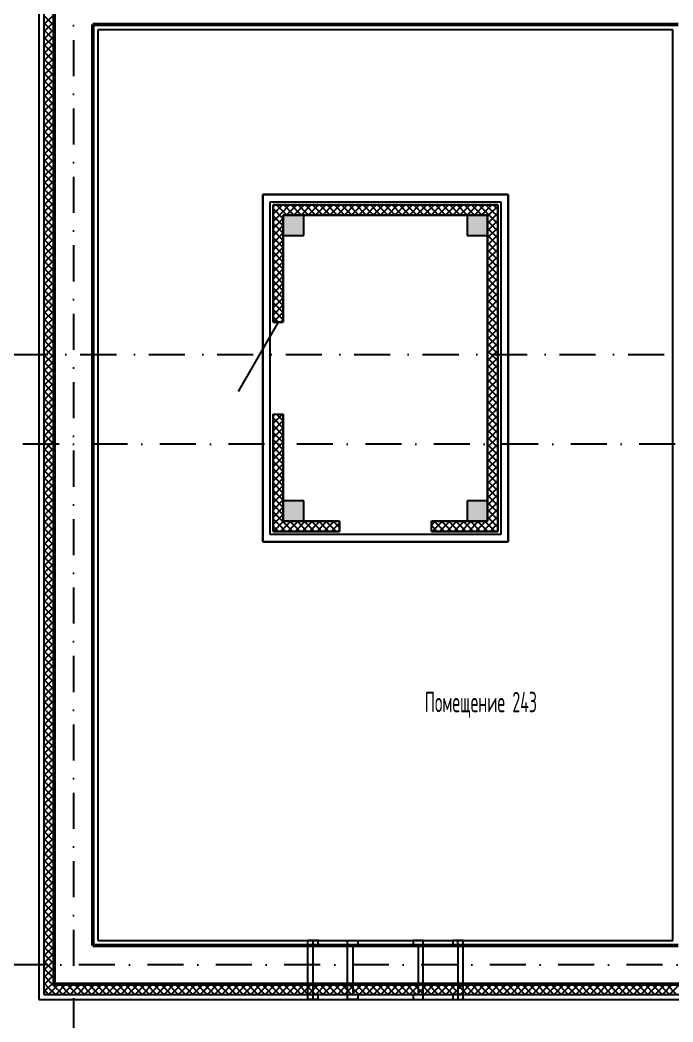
# Model space of a CAD drawing. Extents: x -1560602 to 321118, y -2308202 to -430103.
# Drawn here: x -1552512 to -1546119, y -2124734 to -2114920 of the extents above; entities that cross this region are included whole.
import ezdxf
from ezdxf.enums import TextEntityAlignment as Align

# ---------------------------------------------------------------- set-up
doc = ezdxf.new("R2010")
doc.units = 0
doc.header["$MEASUREMENT"] = 0
doc.linetypes.add('Dot & Dashed', pattern=[670.277762, 352.777767, -176.388884, 0, -141.111112])
doc.linetypes.add('Штрихпунктирная', pattern=[0.670278, 0.352778, -0.176389, 0, -0.141111])
doc.layers.get('0').update_dxf_attribs({"color": 255, "linetype": 'CONTINUOUS'})
for name, color, linetype in [('Оси', 253, 'Dot & Dashed'), ('отделка', 240, 'CONTINUOUS'), ('Текст', 7, 'CONTINUOUS'), ('Утеплитель', 6, 'CONTINUOUS')]:
    doc.layers.add(name, color=color, linetype=linetype)
doc.layers.add('стены', color=5, linetype='CONTINUOUS', lineweight=50)
doc.styles.get("Standard").update_dxf_attribs({"font": 'spds.shx', "width": 0.7, "height": 250})

msp = doc.modelspace()

# ---------------------------------------------------------------- hatches: boundary and pattern name
at = {"linetype": 'Continuous', "lineweight": 5}
for points in [[(-1549934.3, -2117029.8), (-1549734.3, -2117029.8), (-1549734.3, -2116829.8), (-1549934.3, -2116829.8)], [(-1548134.3, -2117029.8), (-1547934.3, -2117029.8), (-1547934.3, -2116829.8), (-1548134.3, -2116829.8)], [(-1549934.3, -2119829.8), (-1549734.3, -2119829.8), (-1549734.3, -2119629.8), (-1549934.3, -2119629.8)], [(-1548134.3, -2119829.8), (-1547934.3, -2119829.8), (-1547934.3, -2119629.8), (-1548134.3, -2119629.8)]]:
    msp.add_hatch(color=0, dxfattribs=at).paths.add_polyline_path(points, flags=0)

# ---------------------------------------------------------------- linework, layer by layer
at = {"color": 0, "ltscale": 100}
for p, q in [((-1552329.3, -2114434.8), (-1552329.3, -2124514.8)), ((-1546119.3, -2115014.8), (-1551749.3, -2115014.8)), ((-1551749.3, -2115014.8), (-1551749.3, -2123934.8)), ((-1546119.3, -2123934.8), (-1546119.3, -2115014.8)), ((-1550134.3, -2116629.8), (-1550134.3, -2120029.8)), ((-1547734.3, -2116629.8), (-1550134.3, -2116629.8)), ((-1550064.3, -2116699.8), (-1547804.3, -2116699.8)), ((-1550064.3, -2119959.8), (-1550064.3, -2116699.8)), ((-1547804.3, -2116699.8), (-1547804.3, -2119959.8)), ((-1547734.3, -2120029.8), (-1547734.3, -2116629.8)), ((-1550134.3, -2120029.8), (-1547734.3, -2120029.8)), ((-1547804.3, -2119959.8), (-1550064.3, -2119959.8)), ((-1551749.3, -2123934.8), (-1546119.3, -2123934.8)), ((-1549594.3, -2123934.8), (-1549694.3, -2123934.8)), ((-1549694.3, -2124514.8), (-1549694.3, -2123934.8)), ((-1549644.3, -2123934.8), (-1549644.3, -2124514.8)), ((-1549594.3, -2123984.8), (-1549594.3, -2123934.8)), ((-1549304.3, -2124514.8), (-1549304.3, -2123934.8)), ((-1549304.3, -2123934.8), (-1549204.3, -2123934.8)), ((-1549204.3, -2123934.8), (-1549204.3, -2123984.8)), ((-1548564.3, -2123934.8), (-1548664.3, -2123934.8)), ((-1548664.3, -2123934.8), (-1548664.3, -2123984.8)), ((-1548564.3, -2124514.8), (-1548564.3, -2123934.8)), ((-1548174.2, -2123934.8), (-1548274.3, -2123934.8)), ((-1548274.3, -2123934.8), (-1548274.3, -2123984.8)), ((-1548224.3, -2123984.8), (-1548224.3, -2123934.8)), ((-1548174.3, -2124514.8), (-1548174.2, -2123934.8)), ((-1549594.3, -2123984.8), (-1549644.3, -2123984.8)), ((-1549204.3, -2123984.8), (-1549254.3, -2123984.8)), ((-1549254.3, -2123984.8), (-1549254.3, -2124464.8)), ((-1548664.3, -2123984.8), (-1548614.3, -2123984.8)), ((-1548614.3, -2123984.8), (-1548614.3, -2124464.8)), ((-1548274.3, -2123984.8), (-1548224.3, -2123984.8)), ((-1548224.3, -2123984.8), (-1548224.3, -2124464.8)), ((-1552329.3, -2124514.8), (-1545539.3, -2124514.8)), ((-1549594.3, -2124514.8), (-1549694.3, -2124514.8)), ((-1549594.3, -2124464.8), (-1549644.3, -2124464.8)), ((-1549594.3, -2124514.8), (-1549594.3, -2124464.8)), ((-1549204.3, -2124514.8), (-1549304.3, -2124514.8)), ((-1549254.3, -2124464.8), (-1549204.3, -2124464.8)), ((-1549204.3, -2124464.8), (-1549204.3, -2124514.8)), ((-1548614.3, -2124464.8), (-1548664.3, -2124464.8)), ((-1548664.3, -2124464.8), (-1548664.3, -2124514.8)), ((-1548664.3, -2124514.8), (-1548564.3, -2124514.8)), ((-1548274.3, -2124464.8), (-1548274.3, -2124514.8)), ((-1548224.3, -2124464.8), (-1548274.3, -2124464.8)), ((-1548274.3, -2124514.8), (-1548174.3, -2124514.8)), ((-1548224.3, -2124464.4), (-1548224.3, -2124514.8))]:
    msp.add_line(p, q, dxfattribs=at)
at = {"color": 0, "linetype": 'Continuous'}
for p, q in [((-1550134.3, -2116629.8), (-1547734.3, -2116629.8)), ((-1550134.3, -2120029.8), (-1550134.3, -2116629.8)), ((-1550064.3, -2116699.8), (-1547804.3, -2116699.8)), ((-1550064.3, -2119959.8), (-1550064.3, -2116699.8)), ((-1547804.3, -2116699.8), (-1547804.3, -2119959.8)), ((-1547734.3, -2116629.8), (-1547734.3, -2120029.8)), ((-1550034.3, -2116729.8), (-1550034.3, -2117879.8)), ((-1547834.3, -2116729.8), (-1550034.3, -2116729.8)), ((-1547834.3, -2119929.8), (-1547834.3, -2116729.8)), ((-1549934.3, -2117879.8), (-1549934.3, -2116829.8)), ((-1549934.3, -2116829.8), (-1547934.3, -2116829.8)), ((-1549734.3, -2116829.8), (-1549934.3, -2116829.8)), ((-1549934.3, -2116829.8), (-1549934.3, -2117029.8)), ((-1549734.3, -2117029.8), (-1549734.3, -2116829.8)), ((-1547934.3, -2116829.8), (-1548134.3, -2116829.8)), ((-1548134.3, -2116829.8), (-1548134.3, -2117029.8)), ((-1547934.3, -2116829.8), (-1547934.3, -2119829.8)), ((-1547934.3, -2117029.8), (-1547934.3, -2116829.8)), ((-1549934.3, -2117029.8), (-1549734.3, -2117029.8)), ((-1548134.3, -2117029.8), (-1547934.3, -2117029.8)), ((-1550034.3, -2117879.8), (-1550009.3, -2117879.8)), ((-1550009.3, -2117879.8), (-1549959.3, -2117879.8)), ((-1549959.3, -2117879.8), (-1549934.3, -2117879.8)), ((-1550034.3, -2118779.8), (-1550009.3, -2118779.8)), ((-1550034.3, -2118779.8), (-1550034.3, -2119929.8)), ((-1550009.3, -2118779.8), (-1549959.3, -2118779.8)), ((-1549959.3, -2118779.8), (-1549934.3, -2118779.8)), ((-1549934.3, -2119829.8), (-1549934.3, -2118779.8)), ((-1549734.3, -2119629.8), (-1549934.3, -2119629.8)), ((-1549934.3, -2119629.8), (-1549934.3, -2119829.8)), ((-1549734.3, -2119829.8), (-1549734.3, -2119629.8)), ((-1547934.3, -2119629.8), (-1548134.3, -2119629.8)), ((-1548134.3, -2119629.8), (-1548134.3, -2119829.8)), ((-1547934.3, -2119829.8), (-1547934.3, -2119629.8)), ((-1549384.3, -2119829.8), (-1549934.3, -2119829.8)), ((-1549934.3, -2119829.8), (-1549734.3, -2119829.8)), ((-1549384.3, -2119854.8), (-1549384.3, -2119829.8)), ((-1548484.3, -2119854.8), (-1548484.3, -2119829.8)), ((-1547934.3, -2119829.8), (-1548484.3, -2119829.8)), ((-1548134.3, -2119829.8), (-1547934.3, -2119829.8)), ((-1550034.3, -2119929.8), (-1549384.3, -2119929.8)), ((-1549384.3, -2119904.8), (-1549384.3, -2119854.8)), ((-1549384.3, -2119929.8), (-1549384.3, -2119904.8)), ((-1548484.3, -2119904.8), (-1548484.3, -2119854.8)), ((-1548484.3, -2119929.8), (-1548484.3, -2119904.8)), ((-1548484.3, -2119929.8), (-1547834.3, -2119929.8)), ((-1547734.3, -2120029.8), (-1550134.3, -2120029.8)), ((-1547804.3, -2119959.8), (-1550064.3, -2119959.8))]:
    msp.add_line(p, q, dxfattribs=at)
at = {"layer": 'Оси', "color": 0, "linetype": 'Штрихпунктирная', "lineweight": -3, "ltscale": 1000}
for p, q in [((-1551989.3, -2113774.8), (-1551989.3, -2132549.8)), ((-1556614.6, -2118194.8), (-1502159.3, -2118194.8)), ((-1497159.3, -2119074.8), (-1556614.5, -2119074.8)), ((-1544879.3, -2124174.8), (-1556614.5, -2124174.8))]:
    msp.add_line(p, q, dxfattribs=at)
at = {"layer": 'отделка', "color": 0, "ltscale": 100}
msp.add_line((-1549984.3, -2117879.8), (-1550376.1, -2118558.4), dxfattribs=at)
at = {"layer": 'стены', "color": 0, "ltscale": 100}
for p, q in [((-1552179.3, -2114584.8), (-1552179.3, -2124364.8)), ((-1551799.3, -2114964.8), (-1546459.3, -2114964.8)), ((-1551799.3, -2120824.8), (-1551799.3, -2114964.8)), ((-1546459.3, -2114964.8), (-1546069.3, -2114964.8)), ((-1552179.3, -2120824.8), (-1552179.3, -2124364.8)), ((-1551799.3, -2123984.8), (-1551799.3, -2120824.8)), ((-1546069.3, -2123984.8), (-1551799.3, -2123984.8)), ((-1552179.3, -2124364.8), (-1545689.3, -2124364.8))]:
    msp.add_line(p, q, dxfattribs=at)
at = {"layer": 'Утеплитель', "color": 0, "ltscale": 100}
for p, q in [((-1552279.3, -2114484.8), (-1552279.3, -2124464.8)), ((-1552279.3, -2114964.8), (-1552179.3, -2114864.8)), ((-1552179.3, -2114975.2), (-1552279.3, -2114875.2)), ((-1552279.3, -2115035.5), (-1552179.3, -2114935.5)), ((-1552179.3, -2115045.9), (-1552279.3, -2114945.9)), ((-1552279.3, -2115106.2), (-1552179.3, -2115006.2)), ((-1552179.3, -2115116.6), (-1552279.3, -2115016.6)), ((-1552279.3, -2115176.9), (-1552179.3, -2115076.9)), ((-1552179.3, -2115187.3), (-1552279.3, -2115087.3)), ((-1552279.3, -2115247.6), (-1552179.3, -2115147.6)), ((-1552179.3, -2115258), (-1552279.3, -2115158)), ((-1552279.3, -2115318.3), (-1552179.3, -2115218.3)), ((-1552179.3, -2115328.7), (-1552279.3, -2115228.7)), ((-1552279.3, -2115389.1), (-1552179.3, -2115289.1)), ((-1552179.3, -2115399.4), (-1552279.3, -2115299.4)), ((-1552279.3, -2115459.8), (-1552179.3, -2115359.8)), ((-1552179.3, -2115470.1), (-1552279.3, -2115370.1)), ((-1552279.3, -2115530.5), (-1552179.3, -2115430.5)), ((-1552179.3, -2115540.8), (-1552279.3, -2115440.8)), ((-1552279.3, -2115601.2), (-1552179.3, -2115501.2)), ((-1552179.3, -2115611.6), (-1552279.3, -2115511.6)), ((-1552279.3, -2115671.9), (-1552179.3, -2115571.9)), ((-1552179.3, -2115682.3), (-1552279.3, -2115582.3)), ((-1552279.3, -2115742.6), (-1552179.3, -2115642.6)), ((-1552179.3, -2115753), (-1552279.3, -2115653)), ((-1552279.3, -2115813.3), (-1552179.3, -2115713.3)), ((-1552179.3, -2115823.7), (-1552279.3, -2115723.7)), ((-1552279.3, -2115884), (-1552179.3, -2115784)), ((-1552179.3, -2115894.4), (-1552279.3, -2115794.4)), ((-1552279.3, -2115954.7), (-1552179.3, -2115854.7)), ((-1552179.3, -2115965.1), (-1552279.3, -2115865.1)), ((-1552279.3, -2116025.5), (-1552179.3, -2115925.5)), ((-1552179.3, -2116035.8), (-1552279.3, -2115935.8)), ((-1552279.3, -2116096.2), (-1552179.3, -2115996.2)), ((-1552179.3, -2116106.5), (-1552279.3, -2116006.5)), ((-1552279.3, -2116166.9), (-1552179.3, -2116066.9)), ((-1552179.3, -2116177.2), (-1552279.3, -2116077.2)), ((-1552279.3, -2116237.6), (-1552179.3, -2116137.6)), ((-1552179.3, -2116247.9), (-1552279.3, -2116147.9)), ((-1552279.3, -2116308.3), (-1552179.3, -2116208.3)), ((-1552179.3, -2116318.7), (-1552279.3, -2116218.7)), ((-1552279.3, -2116379), (-1552179.3, -2116279)), ((-1552179.3, -2116389.4), (-1552279.3, -2116289.4)), ((-1552279.3, -2116449.7), (-1552179.3, -2116349.7)), ((-1552179.3, -2116460.1), (-1552279.3, -2116360.1)), ((-1552279.3, -2116520.4), (-1552179.3, -2116420.4)), ((-1552179.3, -2116530.8), (-1552279.3, -2116430.8)), ((-1552279.3, -2116591.1), (-1552179.3, -2116491.1)), ((-1552179.3, -2116601.5), (-1552279.3, -2116501.5)), ((-1552279.3, -2116661.9), (-1552179.3, -2116561.9)), ((-1552179.3, -2116672.2), (-1552279.3, -2116572.2)), ((-1552279.3, -2116732.6), (-1552179.3, -2116632.6)), ((-1552179.3, -2116742.9), (-1552279.3, -2116642.9)), ((-1552279.3, -2116803.3), (-1552179.3, -2116703.3)), ((-1552179.3, -2116813.6), (-1552279.3, -2116713.6)), ((-1552279.3, -2116874), (-1552179.3, -2116774)), ((-1552179.3, -2116884.3), (-1552279.3, -2116784.3)), ((-1550034.3, -2117879.8), (-1550034.3, -2116729.8)), ((-1550034.3, -2116729.8), (-1547834.3, -2116729.8)), ((-1547834.3, -2116729.8), (-1547834.3, -2119929.8)), ((-1552279.3, -2116944.7), (-1552179.3, -2116844.7)), ((-1552179.3, -2116955.1), (-1552279.3, -2116855.1)), ((-1547934.3, -2116829.8), (-1549934.3, -2116829.8)), ((-1549934.3, -2116829.8), (-1549934.3, -2117879.8)), ((-1547934.3, -2119829.8), (-1547934.3, -2116829.8)), ((-1552279.3, -2117015.4), (-1552179.3, -2116915.4)), ((-1552179.3, -2117025.8), (-1552279.3, -2116925.8)), ((-1552279.3, -2117086.1), (-1552179.3, -2116986.1)), ((-1552179.3, -2117096.5), (-1552279.3, -2116996.5)), ((-1552279.3, -2117156.8), (-1552179.3, -2117056.8)), ((-1552179.3, -2117167.2), (-1552279.3, -2117067.2)), ((-1552279.3, -2117227.5), (-1552179.3, -2117127.5)), ((-1552179.3, -2117237.9), (-1552279.3, -2117137.9)), ((-1552279.3, -2117298.2), (-1552179.3, -2117198.2)), ((-1552179.3, -2117308.6), (-1552279.3, -2117208.6)), ((-1552279.3, -2117369), (-1552179.3, -2117269)), ((-1552179.3, -2117379.3), (-1552279.3, -2117279.3)), ((-1552279.3, -2117439.7), (-1552179.3, -2117339.7)), ((-1552179.3, -2117450), (-1552279.3, -2117350)), ((-1552279.3, -2117510.4), (-1552179.3, -2117410.4)), ((-1552179.3, -2117520.7), (-1552279.3, -2117420.7)), ((-1552279.3, -2117581.1), (-1552179.3, -2117481.1)), ((-1552179.3, -2117591.5), (-1552279.3, -2117491.5)), ((-1552279.3, -2117651.8), (-1552179.3, -2117551.8)), ((-1552179.3, -2117662.2), (-1552279.3, -2117562.2)), ((-1552279.3, -2117722.5), (-1552179.3, -2117622.5)), ((-1552179.3, -2117732.9), (-1552279.3, -2117632.9)), ((-1552279.3, -2117793.2), (-1552179.3, -2117693.2)), ((-1552179.3, -2117803.6), (-1552279.3, -2117703.6)), ((-1552279.3, -2117863.9), (-1552179.3, -2117763.9)), ((-1552179.3, -2117874.3), (-1552279.3, -2117774.3)), ((-1552279.3, -2117934.6), (-1552179.3, -2117834.6)), ((-1552179.3, -2117945), (-1552279.3, -2117845)), ((-1549934.3, -2117879.8), (-1550034.3, -2117879.8)), ((-1552279.3, -2118005.4), (-1552179.3, -2117905.4)), ((-1552179.3, -2118015.7), (-1552279.3, -2117915.7)), ((-1552279.3, -2118076.1), (-1552179.3, -2117976.1)), ((-1552179.3, -2118086.4), (-1552279.3, -2117986.4)), ((-1552279.3, -2118146.8), (-1552179.3, -2118046.8)), ((-1552179.3, -2118157.1), (-1552279.3, -2118057.1)), ((-1552279.3, -2118217.5), (-1552179.3, -2118117.5)), ((-1552179.3, -2118227.8), (-1552279.3, -2118127.8)), ((-1552279.3, -2118288.2), (-1552179.3, -2118188.2)), ((-1552179.3, -2118298.6), (-1552279.3, -2118198.6)), ((-1552279.3, -2118358.9), (-1552179.3, -2118258.9)), ((-1552179.3, -2118369.3), (-1552279.3, -2118269.3)), ((-1552279.3, -2118429.6), (-1552179.3, -2118329.6)), ((-1552179.3, -2118440), (-1552279.3, -2118340)), ((-1552279.3, -2118500.3), (-1552179.3, -2118400.3)), ((-1552179.3, -2118510.7), (-1552279.3, -2118410.7)), ((-1552279.3, -2118571), (-1552179.3, -2118471)), ((-1552179.3, -2118581.4), (-1552279.3, -2118481.4)), ((-1552279.3, -2118641.8), (-1552179.3, -2118541.8)), ((-1552179.3, -2118652.1), (-1552279.3, -2118552.1)), ((-1552279.3, -2118712.5), (-1552179.3, -2118612.5)), ((-1552179.3, -2118722.8), (-1552279.3, -2118622.8)), ((-1552279.3, -2118783.2), (-1552179.3, -2118683.2)), ((-1552179.3, -2118793.5), (-1552279.3, -2118693.5)), ((-1552279.3, -2118853.9), (-1552179.3, -2118753.9)), ((-1552179.3, -2118864.2), (-1552279.3, -2118764.2)), ((-1552279.3, -2118924.6), (-1552179.3, -2118824.6)), ((-1552179.3, -2118935), (-1552279.3, -2118835)), ((-1550034.3, -2119929.8), (-1550034.3, -2118779.8)), ((-1550034.3, -2118779.8), (-1549934.3, -2118779.8)), ((-1549934.3, -2118779.8), (-1549934.3, -2119829.8)), ((-1552279.3, -2118995.3), (-1552179.3, -2118895.3)), ((-1552179.3, -2119005.7), (-1552279.3, -2118905.7)), ((-1552279.3, -2119066), (-1552179.3, -2118966)), ((-1552179.3, -2119076.4), (-1552279.3, -2118976.4)), ((-1552279.3, -2119136.7), (-1552179.3, -2119036.7)), ((-1552179.3, -2119147.1), (-1552279.3, -2119047.1)), ((-1552279.3, -2119207.4), (-1552179.3, -2119107.4)), ((-1552179.3, -2119217.8), (-1552279.3, -2119117.8)), ((-1552279.3, -2119278.1), (-1552179.3, -2119178.1)), ((-1552179.3, -2119288.5), (-1552279.3, -2119188.5)), ((-1552279.3, -2119348.9), (-1552179.3, -2119248.9)), ((-1552179.3, -2119359.2), (-1552279.3, -2119259.2)), ((-1552279.3, -2119419.6), (-1552179.3, -2119319.6)), ((-1552179.3, -2119429.9), (-1552279.3, -2119329.9)), ((-1552279.3, -2119490.3), (-1552179.3, -2119390.3)), ((-1552179.3, -2119500.6), (-1552279.3, -2119400.6)), ((-1552279.3, -2119561), (-1552179.3, -2119461)), ((-1552179.3, -2119571.4), (-1552279.3, -2119471.4)), ((-1552279.3, -2119631.7), (-1552179.3, -2119531.7)), ((-1552179.3, -2119642.1), (-1552279.3, -2119542.1)), ((-1552279.3, -2119702.4), (-1552179.3, -2119602.4)), ((-1552179.3, -2119712.8), (-1552279.3, -2119612.8)), ((-1552279.3, -2119773.1), (-1552179.3, -2119673.1)), ((-1552179.3, -2119783.5), (-1552279.3, -2119683.5)), ((-1552279.3, -2119843.8), (-1552179.3, -2119743.8)), ((-1552179.3, -2119854.2), (-1552279.3, -2119754.2)), ((-1552279.3, -2119914.5), (-1552179.3, -2119814.5)), ((-1552179.3, -2119924.9), (-1552279.3, -2119824.9)), ((-1549934.3, -2119829.8), (-1549734.3, -2119829.8)), ((-1549734.3, -2119829.8), (-1549384.3, -2119829.8)), ((-1549384.3, -2119829.8), (-1549384.3, -2119929.8)), ((-1548484.3, -2119929.8), (-1548484.3, -2119829.8)), ((-1548484.3, -2119829.8), (-1547934.3, -2119829.8)), ((-1552279.3, -2119985.3), (-1552179.3, -2119885.3)), ((-1552179.3, -2119995.6), (-1552279.3, -2119895.6)), ((-1549384.3, -2119929.8), (-1550034.3, -2119929.8)), ((-1547834.3, -2119929.8), (-1548484.3, -2119929.8)), ((-1552279.3, -2120056), (-1552179.3, -2119956)), ((-1552179.3, -2120066.3), (-1552279.3, -2119966.3)), ((-1552279.3, -2120126.7), (-1552179.3, -2120026.7)), ((-1552179.3, -2120137), (-1552279.3, -2120037)), ((-1552279.3, -2120197.4), (-1552179.3, -2120097.4)), ((-1552179.3, -2120207.7), (-1552279.3, -2120107.7)), ((-1552279.3, -2120268.1), (-1552179.3, -2120168.1)), ((-1552179.3, -2120278.5), (-1552279.3, -2120178.5)), ((-1552279.3, -2120338.8), (-1552179.3, -2120238.8)), ((-1552179.3, -2120349.2), (-1552279.3, -2120249.2)), ((-1552279.3, -2120409.5), (-1552179.3, -2120309.5)), ((-1552179.3, -2120419.9), (-1552279.3, -2120319.9)), ((-1552279.3, -2120480.2), (-1552179.3, -2120380.2)), ((-1552179.3, -2120490.6), (-1552279.3, -2120390.6)), ((-1552279.3, -2120550.9), (-1552179.3, -2120450.9)), ((-1552179.3, -2120561.3), (-1552279.3, -2120461.3)), ((-1552279.3, -2120621.7), (-1552179.3, -2120521.7)), ((-1552179.3, -2120632), (-1552279.3, -2120532)), ((-1552279.3, -2120692.4), (-1552179.3, -2120592.4)), ((-1552179.3, -2120702.7), (-1552279.3, -2120602.7)), ((-1552279.3, -2120763.1), (-1552179.3, -2120663.1)), ((-1552179.3, -2120773.4), (-1552279.3, -2120673.4)), ((-1552279.3, -2120833.8), (-1552179.3, -2120733.8)), ((-1552179.3, -2120844.1), (-1552279.3, -2120744.1)), ((-1552279.3, -2120904.5), (-1552179.3, -2120804.5)), ((-1552179.3, -2120914.9), (-1552279.3, -2120814.9)), ((-1552279.3, -2120975.2), (-1552179.3, -2120875.2)), ((-1552179.3, -2120985.6), (-1552279.3, -2120885.6)), ((-1552279.3, -2121045.9), (-1552179.3, -2120945.9)), ((-1552179.3, -2121056.3), (-1552279.3, -2120956.3)), ((-1552279.3, -2121116.6), (-1552179.3, -2121016.6)), ((-1552179.3, -2121127), (-1552279.3, -2121027)), ((-1552279.3, -2121187.3), (-1552179.3, -2121087.3)), ((-1552179.3, -2121197.7), (-1552279.3, -2121097.7)), ((-1552279.3, -2121258), (-1552179.3, -2121158)), ((-1552179.3, -2121268.4), (-1552279.3, -2121168.4)), ((-1552279.3, -2121328.8), (-1552179.3, -2121228.8)), ((-1552179.3, -2121339.1), (-1552279.3, -2121239.1)), ((-1552279.3, -2121399.5), (-1552179.3, -2121299.5)), ((-1552179.3, -2121409.8), (-1552279.3, -2121309.8)), ((-1552279.3, -2121470.2), (-1552179.3, -2121370.2)), ((-1552179.3, -2121480.5), (-1552279.3, -2121380.5)), ((-1552279.3, -2121540.9), (-1552179.3, -2121440.9)), ((-1552179.3, -2121551.3), (-1552279.3, -2121451.3)), ((-1552279.3, -2121611.6), (-1552179.3, -2121511.6)), ((-1552179.3, -2121622), (-1552279.3, -2121522)), ((-1552279.3, -2121682.3), (-1552179.3, -2121582.3)), ((-1552179.3, -2121692.7), (-1552279.3, -2121592.7)), ((-1552279.3, -2121753), (-1552179.3, -2121653)), ((-1552179.3, -2121763.4), (-1552279.3, -2121663.4)), ((-1552279.3, -2121823.7), (-1552179.3, -2121723.7)), ((-1552179.3, -2121834.1), (-1552279.3, -2121734.1)), ((-1552279.3, -2121894.4), (-1552179.3, -2121794.4)), ((-1552179.3, -2121904.8), (-1552279.3, -2121804.8)), ((-1552279.3, -2121965.2), (-1552179.3, -2121865.2)), ((-1552179.3, -2121975.5), (-1552279.3, -2121875.5)), ((-1552279.3, -2122035.9), (-1552179.3, -2121935.9)), ((-1552179.3, -2122046.2), (-1552279.3, -2121946.2)), ((-1552279.3, -2122106.6), (-1552179.3, -2122006.6)), ((-1552179.3, -2122116.9), (-1552279.3, -2122016.9)), ((-1552279.3, -2122177.3), (-1552179.3, -2122077.3)), ((-1552179.3, -2122187.6), (-1552279.3, -2122087.6)), ((-1552279.3, -2122248), (-1552179.3, -2122148)), ((-1552179.3, -2122258.4), (-1552279.3, -2122158.4)), ((-1552279.3, -2122318.7), (-1552179.3, -2122218.7)), ((-1552179.3, -2122329.1), (-1552279.3, -2122229.1)), ((-1552279.3, -2122389.4), (-1552179.3, -2122289.4)), ((-1552179.3, -2122399.8), (-1552279.3, -2122299.8)), ((-1552279.3, -2122460.1), (-1552179.3, -2122360.1)), ((-1552179.3, -2122470.5), (-1552279.3, -2122370.5)), ((-1552279.3, -2122530.8), (-1552179.3, -2122430.8)), ((-1552179.3, -2122541.2), (-1552279.3, -2122441.2)), ((-1552279.3, -2122601.5), (-1552179.3, -2122501.5)), ((-1552179.3, -2122611.9), (-1552279.3, -2122511.9)), ((-1552279.3, -2122672.3), (-1552179.3, -2122572.3)), ((-1552179.3, -2122682.6), (-1552279.3, -2122582.6)), ((-1552279.3, -2122743), (-1552179.3, -2122643)), ((-1552179.3, -2122753.3), (-1552279.3, -2122653.3)), ((-1552279.3, -2122813.7), (-1552179.3, -2122713.7)), ((-1552179.3, -2122824), (-1552279.3, -2122724)), ((-1552279.3, -2122884.4), (-1552179.3, -2122784.4)), ((-1552179.3, -2122894.8), (-1552279.3, -2122794.8)), ((-1552279.3, -2122955.1), (-1552179.3, -2122855.1)), ((-1552179.3, -2122965.5), (-1552279.3, -2122865.5)), ((-1552279.3, -2123025.8), (-1552179.3, -2122925.8)), ((-1552179.3, -2123036.2), (-1552279.3, -2122936.2)), ((-1552279.3, -2123096.5), (-1552179.3, -2122996.5)), ((-1552179.3, -2123106.9), (-1552279.3, -2123006.9)), ((-1552279.3, -2123167.2), (-1552179.3, -2123067.2)), ((-1552179.3, -2123177.6), (-1552279.3, -2123077.6)), ((-1552279.3, -2123237.9), (-1552179.3, -2123137.9)), ((-1552179.3, -2123248.3), (-1552279.3, -2123148.3)), ((-1552279.3, -2123308.7), (-1552179.3, -2123208.7)), ((-1552179.3, -2123319), (-1552279.3, -2123219)), ((-1552279.3, -2123379.4), (-1552179.3, -2123279.4)), ((-1552179.3, -2123389.7), (-1552279.3, -2123289.7)), ((-1552279.3, -2123450.1), (-1552179.3, -2123350.1)), ((-1552179.3, -2123460.4), (-1552279.3, -2123360.4)), ((-1552279.3, -2123520.8), (-1552179.3, -2123420.8)), ((-1552179.3, -2123531.1), (-1552279.3, -2123431.1)), ((-1552279.3, -2123591.5), (-1552179.3, -2123491.5)), ((-1552179.3, -2123601.9), (-1552279.3, -2123501.9)), ((-1552279.3, -2123662.2), (-1552179.3, -2123562.2)), ((-1552179.3, -2123672.6), (-1552279.3, -2123572.6)), ((-1552279.3, -2123732.9), (-1552179.3, -2123632.9)), ((-1552179.3, -2123743.3), (-1552279.3, -2123643.3)), ((-1552279.3, -2123803.6), (-1552179.3, -2123703.6)), ((-1552179.3, -2123814), (-1552279.3, -2123714)), ((-1552279.3, -2123874.3), (-1552179.3, -2123774.3)), ((-1552179.3, -2123884.7), (-1552279.3, -2123784.7)), ((-1552279.3, -2123945.1), (-1552179.3, -2123845.1)), ((-1552179.3, -2123955.4), (-1552279.3, -2123855.4)), ((-1552279.3, -2124015.8), (-1552179.3, -2123915.8)), ((-1552179.3, -2124026.1), (-1552279.3, -2123926.1)), ((-1552279.3, -2124086.5), (-1552179.3, -2123986.5)), ((-1552179.3, -2124096.8), (-1552279.3, -2123996.8)), ((-1552279.3, -2124157.2), (-1552179.3, -2124057.2)), ((-1552179.3, -2124167.5), (-1552279.3, -2124067.5)), ((-1552279.3, -2124227.9), (-1552179.3, -2124127.9)), ((-1552179.3, -2124238.3), (-1552279.3, -2124138.3)), ((-1552279.3, -2124298.6), (-1552179.3, -2124198.6)), ((-1552179.3, -2124309), (-1552279.3, -2124209)), ((-1552279.3, -2124369.3), (-1552179.3, -2124269.3)), ((-1552186.8, -2124372.2), (-1552279.3, -2124279.7)), ((-1552279.3, -2124440), (-1552179.3, -2124340)), ((-1552222.1, -2124407.6), (-1552279.3, -2124350.4)), ((-1552257.5, -2124442.9), (-1552279.3, -2124421.1)), ((-1552235.6, -2124464.8), (-1552257.5, -2124442.9)), ((-1552233.4, -2124464.8), (-1552133.4, -2124364.8)), ((-1552164.9, -2124464.8), (-1552222.1, -2124407.6)), ((-1552094.2, -2124464.8), (-1552186.8, -2124372.2)), ((-1552162.7, -2124464.8), (-1552062.7, -2124364.8)), ((-1552023.5, -2124464.8), (-1552123.5, -2124364.8)), ((-1552092, -2124464.8), (-1551992, -2124364.8)), ((-1551952.8, -2124464.8), (-1552052.8, -2124364.8)), ((-1552021.2, -2124464.8), (-1551921.2, -2124364.8)), ((-1551882.1, -2124464.8), (-1551982.1, -2124364.8)), ((-1551950.5, -2124464.8), (-1551850.5, -2124364.8)), ((-1551811.3, -2124464.8), (-1551911.3, -2124364.8)), ((-1551879.8, -2124464.8), (-1551779.8, -2124364.8)), ((-1551740.6, -2124464.8), (-1551840.6, -2124364.8)), ((-1551809.1, -2124464.8), (-1551709.1, -2124364.8)), ((-1551669.9, -2124464.8), (-1551769.9, -2124364.8)), ((-1551738.4, -2124464.8), (-1551638.4, -2124364.8)), ((-1551599.2, -2124464.8), (-1551699.2, -2124364.8)), ((-1551667.7, -2124464.8), (-1551567.7, -2124364.8)), ((-1551528.5, -2124464.8), (-1551628.5, -2124364.8)), ((-1551597, -2124464.8), (-1551497, -2124364.8)), ((-1551457.8, -2124464.8), (-1551557.8, -2124364.8)), ((-1551526.3, -2124464.8), (-1551426.3, -2124364.8)), ((-1551387.1, -2124464.8), (-1551487.1, -2124364.8)), ((-1551455.6, -2124464.8), (-1551355.6, -2124364.8)), ((-1551316.4, -2124464.8), (-1551416.4, -2124364.8)), ((-1551384.8, -2124464.8), (-1551284.8, -2124364.8)), ((-1551245.7, -2124464.8), (-1551345.7, -2124364.8)), ((-1551314.1, -2124464.8), (-1551214.1, -2124364.8)), ((-1551175, -2124464.8), (-1551275, -2124364.8)), ((-1551243.4, -2124464.8), (-1551143.4, -2124364.8)), ((-1551104.2, -2124464.8), (-1551204.2, -2124364.8)), ((-1551172.7, -2124464.8), (-1551072.7, -2124364.8)), ((-1551033.5, -2124464.8), (-1551133.5, -2124364.8)), ((-1551102, -2124464.8), (-1551002, -2124364.8)), ((-1550962.8, -2124464.8), (-1551062.8, -2124364.8)), ((-1551031.3, -2124464.8), (-1550931.3, -2124364.8)), ((-1550892.1, -2124464.8), (-1550992.1, -2124364.8)), ((-1550960.6, -2124464.8), (-1550860.6, -2124364.8)), ((-1550821.4, -2124464.8), (-1550921.4, -2124364.8)), ((-1550889.9, -2124464.8), (-1550789.9, -2124364.8)), ((-1550750.7, -2124464.8), (-1550850.7, -2124364.8)), ((-1550819.2, -2124464.8), (-1550719.2, -2124364.8)), ((-1550680, -2124464.8), (-1550780, -2124364.8)), ((-1550748.5, -2124464.8), (-1550648.5, -2124364.8)), ((-1550609.3, -2124464.8), (-1550709.3, -2124364.8)), ((-1550677.7, -2124464.8), (-1550577.7, -2124364.8)), ((-1550538.6, -2124464.8), (-1550638.6, -2124364.8)), ((-1550607, -2124464.8), (-1550507, -2124364.8)), ((-1550467.8, -2124464.8), (-1550567.8, -2124364.8)), ((-1550536.3, -2124464.8), (-1550436.3, -2124364.8)), ((-1550397.1, -2124464.8), (-1550497.1, -2124364.8)), ((-1550465.6, -2124464.8), (-1550365.6, -2124364.8)), ((-1550326.4, -2124464.8), (-1550426.4, -2124364.8)), ((-1550394.9, -2124464.8), (-1550294.9, -2124364.8)), ((-1550255.7, -2124464.8), (-1550355.7, -2124364.8)), ((-1550324.2, -2124464.8), (-1550224.2, -2124364.8)), ((-1550185, -2124464.8), (-1550285, -2124364.8)), ((-1550253.5, -2124464.8), (-1550153.5, -2124364.8)), ((-1550114.3, -2124464.8), (-1550214.3, -2124364.8)), ((-1550182.8, -2124464.8), (-1550082.8, -2124364.8)), ((-1550043.6, -2124464.8), (-1550143.6, -2124364.8)), ((-1550112.1, -2124464.8), (-1550012.1, -2124364.8)), ((-1549972.9, -2124464.8), (-1550072.9, -2124364.8)), ((-1550041.3, -2124464.8), (-1549941.3, -2124364.8)), ((-1549902.2, -2124464.8), (-1550002.2, -2124364.8)), ((-1549970.6, -2124464.8), (-1549870.6, -2124364.8)), ((-1549831.4, -2124464.8), (-1549931.4, -2124364.8)), ((-1549899.9, -2124464.8), (-1549799.9, -2124364.8)), ((-1549760.7, -2124464.8), (-1549860.7, -2124364.8)), ((-1549829.2, -2124464.8), (-1549729.2, -2124364.8)), ((-1549690, -2124464.8), (-1549790, -2124364.8)), ((-1549758.5, -2124464.8), (-1549658.5, -2124364.8)), ((-1549619.3, -2124464.8), (-1549719.3, -2124364.8)), ((-1549687.8, -2124464.8), (-1549587.8, -2124364.8)), ((-1549548.6, -2124464.8), (-1549648.6, -2124364.8)), ((-1549617.1, -2124464.8), (-1549517.1, -2124364.8)), ((-1549477.9, -2124464.8), (-1549577.9, -2124364.8)), ((-1549546.4, -2124464.8), (-1549446.4, -2124364.8)), ((-1549407.2, -2124464.8), (-1549507.2, -2124364.8)), ((-1549475.7, -2124464.8), (-1549375.7, -2124364.8)), ((-1549336.5, -2124464.8), (-1549436.5, -2124364.8)), ((-1549404.9, -2124464.8), (-1549304.9, -2124364.8)), ((-1549265.8, -2124464.8), (-1549365.8, -2124364.8)), ((-1549334.2, -2124464.8), (-1549234.2, -2124364.8)), ((-1549195.1, -2124464.8), (-1549295.1, -2124364.8)), ((-1549263.5, -2124464.8), (-1549163.5, -2124364.8)), ((-1549124.3, -2124464.8), (-1549224.3, -2124364.8)), ((-1549192.8, -2124464.8), (-1549092.8, -2124364.8)), ((-1549053.6, -2124464.8), (-1549153.6, -2124364.8)), ((-1549122.1, -2124464.8), (-1549022.1, -2124364.8)), ((-1548982.9, -2124464.8), (-1549082.9, -2124364.8)), ((-1549051.4, -2124464.8), (-1548951.4, -2124364.8)), ((-1548912.2, -2124464.8), (-1549012.2, -2124364.8)), ((-1548980.7, -2124464.8), (-1548880.7, -2124364.8)), ((-1548841.5, -2124464.8), (-1548941.5, -2124364.8)), ((-1548910, -2124464.8), (-1548810, -2124364.8)), ((-1548770.8, -2124464.8), (-1548870.8, -2124364.8)), ((-1548839.3, -2124464.8), (-1548739.3, -2124364.8)), ((-1548700.1, -2124464.8), (-1548800.1, -2124364.8)), ((-1548768.6, -2124464.8), (-1548668.6, -2124364.8)), ((-1548629.4, -2124464.8), (-1548729.4, -2124364.8)), ((-1548697.8, -2124464.8), (-1548597.8, -2124364.8)), ((-1548558.7, -2124464.8), (-1548658.7, -2124364.8)), ((-1548627.1, -2124464.8), (-1548527.1, -2124364.8)), ((-1548487.9, -2124464.8), (-1548587.9, -2124364.8)), ((-1548556.4, -2124464.8), (-1548456.4, -2124364.8)), ((-1548417.2, -2124464.8), (-1548517.2, -2124364.8)), ((-1548485.7, -2124464.8), (-1548385.7, -2124364.8)), ((-1548346.5, -2124464.8), (-1548446.5, -2124364.8)), ((-1548415, -2124464.8), (-1548315, -2124364.8)), ((-1548275.8, -2124464.8), (-1548375.8, -2124364.8)), ((-1548344.3, -2124464.8), (-1548244.3, -2124364.8)), ((-1548205.1, -2124464.8), (-1548305.1, -2124364.8)), ((-1548273.6, -2124464.8), (-1548173.6, -2124364.8)), ((-1548134.4, -2124464.8), (-1548234.4, -2124364.8)), ((-1548202.9, -2124464.8), (-1548102.9, -2124364.8)), ((-1548063.7, -2124464.8), (-1548163.7, -2124364.8)), ((-1548132.2, -2124464.8), (-1548032.2, -2124364.8)), ((-1547993, -2124464.8), (-1548093, -2124364.8)), ((-1548061.4, -2124464.8), (-1547961.4, -2124364.8)), ((-1547922.3, -2124464.8), (-1548022.3, -2124364.8)), ((-1547990.7, -2124464.8), (-1547890.7, -2124364.8)), ((-1547851.6, -2124464.8), (-1547951.6, -2124364.8)), ((-1547920, -2124464.8), (-1547820, -2124364.8)), ((-1547780.8, -2124464.8), (-1547880.8, -2124364.8)), ((-1547849.3, -2124464.8), (-1547749.3, -2124364.8)), ((-1547710.1, -2124464.8), (-1547810.1, -2124364.8)), ((-1547778.6, -2124464.8), (-1547678.6, -2124364.8)), ((-1547639.4, -2124464.8), (-1547739.4, -2124364.8)), ((-1547707.9, -2124464.8), (-1547607.9, -2124364.8)), ((-1547568.7, -2124464.8), (-1547668.7, -2124364.8)), ((-1547637.2, -2124464.8), (-1547537.2, -2124364.8)), ((-1547498, -2124464.8), (-1547598, -2124364.8)), ((-1547566.5, -2124464.8), (-1547466.5, -2124364.8)), ((-1547427.3, -2124464.8), (-1547527.3, -2124364.8)), ((-1547495.8, -2124464.8), (-1547395.8, -2124364.8)), ((-1547356.6, -2124464.8), (-1547456.6, -2124364.8)), ((-1547425.1, -2124464.8), (-1547325.1, -2124364.8)), ((-1547285.9, -2124464.8), (-1547385.9, -2124364.8)), ((-1547354.3, -2124464.8), (-1547254.3, -2124364.8)), ((-1547215.2, -2124464.8), (-1547315.2, -2124364.8)), ((-1547283.6, -2124464.8), (-1547183.6, -2124364.8)), ((-1547144.4, -2124464.8), (-1547244.4, -2124364.8)), ((-1547212.9, -2124464.8), (-1547112.9, -2124364.8)), ((-1547073.7, -2124464.8), (-1547173.7, -2124364.8)), ((-1547142.2, -2124464.8), (-1547042.2, -2124364.8)), ((-1547003, -2124464.8), (-1547103, -2124364.8)), ((-1547071.5, -2124464.8), (-1546971.5, -2124364.8)), ((-1546932.3, -2124464.8), (-1547032.3, -2124364.8)), ((-1547000.8, -2124464.8), (-1546900.8, -2124364.8)), ((-1546861.6, -2124464.8), (-1546961.6, -2124364.8)), ((-1546930.1, -2124464.8), (-1546830.1, -2124364.8)), ((-1546790.9, -2124464.8), (-1546890.9, -2124364.8)), ((-1546859.4, -2124464.8), (-1546759.4, -2124364.8)), ((-1546720.2, -2124464.8), (-1546820.2, -2124364.8)), ((-1546788.7, -2124464.8), (-1546688.7, -2124364.8)), ((-1546649.5, -2124464.8), (-1546749.5, -2124364.8)), ((-1546717.9, -2124464.8), (-1546617.9, -2124364.8)), ((-1546578.8, -2124464.8), (-1546678.8, -2124364.8)), ((-1546647.2, -2124464.8), (-1546547.2, -2124364.8)), ((-1546508, -2124464.8), (-1546608, -2124364.8)), ((-1546576.5, -2124464.8), (-1546476.5, -2124364.8)), ((-1546437.3, -2124464.8), (-1546537.3, -2124364.8)), ((-1546505.8, -2124464.8), (-1546405.8, -2124364.8)), ((-1546366.6, -2124464.8), (-1546466.6, -2124364.8)), ((-1546435.1, -2124464.8), (-1546335.1, -2124364.8)), ((-1546295.9, -2124464.8), (-1546395.9, -2124364.8)), ((-1546364.4, -2124464.8), (-1546264.4, -2124364.8)), ((-1546225.2, -2124464.8), (-1546325.2, -2124364.8)), ((-1546293.7, -2124464.8), (-1546193.7, -2124364.8)), ((-1546154.5, -2124464.8), (-1546254.5, -2124364.8)), ((-1546223, -2124464.8), (-1546123, -2124364.8)), ((-1546083.8, -2124464.8), (-1546183.8, -2124364.8)), ((-1546152.3, -2124464.8), (-1546052.3, -2124364.8)), ((-1552279.3, -2124464.8), (-1545589.3, -2124464.8))]:
    msp.add_line(p, q, dxfattribs=at)
at = {"layer": 'Утеплитель', "color": 0, "linetype": 'Continuous'}
for p, q in [((-1550034.3, -2116750.3), (-1550024.1, -2116740.1)), ((-1549934.3, -2116866.6), (-1550034.3, -2116766.6)), ((-1550034.3, -2116821), (-1549988.7, -2116775.4)), ((-1550024.1, -2116740.1), (-1550013.8, -2116729.8)), ((-1549900.4, -2116829.8), (-1550000.4, -2116729.8)), ((-1549988.7, -2116775.4), (-1549943.1, -2116729.8)), ((-1549953.4, -2116810.8), (-1549872.4, -2116729.8)), ((-1549829.7, -2116829.8), (-1549929.7, -2116729.8)), ((-1549901.7, -2116829.8), (-1549801.7, -2116729.8)), ((-1549759, -2116829.8), (-1549859, -2116729.8)), ((-1549831, -2116829.8), (-1549731, -2116729.8)), ((-1549688.3, -2116829.8), (-1549788.3, -2116729.8)), ((-1549760.3, -2116829.8), (-1549660.3, -2116729.8)), ((-1549617.6, -2116829.8), (-1549717.6, -2116729.8)), ((-1549689.5, -2116829.8), (-1549589.5, -2116729.8)), ((-1549546.9, -2116829.8), (-1549646.9, -2116729.8)), ((-1549618.8, -2116829.8), (-1549518.8, -2116729.8)), ((-1549476.1, -2116829.8), (-1549576.1, -2116729.8)), ((-1549548.1, -2116829.8), (-1549448.1, -2116729.8)), ((-1549405.4, -2116829.8), (-1549505.4, -2116729.8)), ((-1549477.4, -2116829.8), (-1549377.4, -2116729.8)), ((-1549334.7, -2116829.8), (-1549434.7, -2116729.8)), ((-1549406.7, -2116829.8), (-1549306.7, -2116729.8)), ((-1549264, -2116829.8), (-1549364, -2116729.8)), ((-1549336, -2116829.8), (-1549236, -2116729.8)), ((-1549193.3, -2116829.8), (-1549293.3, -2116729.8)), ((-1549265.3, -2116829.8), (-1549165.3, -2116729.8)), ((-1549122.6, -2116829.8), (-1549222.6, -2116729.8)), ((-1549194.6, -2116829.8), (-1549094.6, -2116729.8)), ((-1549051.9, -2116829.8), (-1549151.9, -2116729.8)), ((-1549123.9, -2116829.8), (-1549023.9, -2116729.8)), ((-1548981.2, -2116829.8), (-1549081.2, -2116729.8)), ((-1549053.1, -2116829.8), (-1548953.1, -2116729.8)), ((-1548910.5, -2116829.8), (-1549010.5, -2116729.8)), ((-1548982.4, -2116829.8), (-1548882.4, -2116729.8)), ((-1548839.7, -2116829.8), (-1548939.7, -2116729.8)), ((-1548911.7, -2116829.8), (-1548811.7, -2116729.8)), ((-1548769, -2116829.8), (-1548869, -2116729.8)), ((-1548841, -2116829.8), (-1548741, -2116729.8)), ((-1548698.3, -2116829.8), (-1548798.3, -2116729.8)), ((-1548770.3, -2116829.8), (-1548670.3, -2116729.8)), ((-1548627.6, -2116829.8), (-1548727.6, -2116729.8)), ((-1548699.6, -2116829.8), (-1548599.6, -2116729.8)), ((-1548556.9, -2116829.8), (-1548656.9, -2116729.8)), ((-1548628.9, -2116829.8), (-1548528.9, -2116729.8)), ((-1548486.2, -2116829.8), (-1548586.2, -2116729.8)), ((-1548558.2, -2116829.8), (-1548458.2, -2116729.8)), ((-1548415.5, -2116829.8), (-1548515.5, -2116729.8)), ((-1548487.5, -2116829.8), (-1548387.5, -2116729.8)), ((-1548344.8, -2116829.8), (-1548444.8, -2116729.8)), ((-1548416.8, -2116829.8), (-1548316.8, -2116729.8)), ((-1548274.1, -2116829.8), (-1548374.1, -2116729.8)), ((-1548346, -2116829.8), (-1548246, -2116729.8)), ((-1548203.4, -2116829.8), (-1548303.4, -2116729.8)), ((-1548275.3, -2116829.8), (-1548175.3, -2116729.8)), ((-1548132.6, -2116829.8), (-1548232.6, -2116729.8)), ((-1548204.6, -2116829.8), (-1548104.6, -2116729.8)), ((-1548061.9, -2116829.8), (-1548161.9, -2116729.8)), ((-1548133.9, -2116829.8), (-1548033.9, -2116729.8)), ((-1547991.2, -2116829.8), (-1548091.2, -2116729.8)), ((-1548063.2, -2116829.8), (-1547963.2, -2116729.8)), ((-1547927.4, -2116822.9), (-1548020.5, -2116729.8)), ((-1547992.5, -2116829.8), (-1547892.5, -2116729.8)), ((-1547892.1, -2116787.5), (-1547949.8, -2116729.8)), ((-1547934.3, -2116842.3), (-1547834.3, -2116742.3)), ((-1547834.3, -2116845.3), (-1547892.1, -2116787.5)), ((-1547856.7, -2116752.2), (-1547879.1, -2116729.8)), ((-1547834.3, -2116774.6), (-1547856.7, -2116752.2)), ((-1550034.3, -2116891.7), (-1549953.4, -2116810.8)), ((-1549934.3, -2116937.3), (-1550034.3, -2116837.3)), ((-1550034.3, -2116962.4), (-1549934.3, -2116862.4)), ((-1547934.3, -2116913), (-1547834.3, -2116813)), ((-1547934.3, -2116983.8), (-1547834.3, -2116883.8)), ((-1547834.3, -2116986.7), (-1547934.3, -2116886.7)), ((-1547834.3, -2116916), (-1547927.4, -2116822.9)), ((-1549934.3, -2117008), (-1550034.3, -2116908)), ((-1550034.3, -2117033.1), (-1549934.3, -2116933.1)), ((-1549934.3, -2117078.7), (-1550034.3, -2116978.7)), ((-1547934.3, -2117054.5), (-1547834.3, -2116954.5)), ((-1547834.3, -2117057.4), (-1547934.3, -2116957.4)), ((-1550034.3, -2117103.9), (-1549934.3, -2117003.9)), ((-1549934.3, -2117149.4), (-1550034.3, -2117049.4)), ((-1550034.3, -2117174.6), (-1549934.3, -2117074.6)), ((-1547934.3, -2117125.2), (-1547834.3, -2117025.2)), ((-1547834.3, -2117128.1), (-1547934.3, -2117028.1)), ((-1549934.3, -2117220.2), (-1550034.3, -2117120.2)), ((-1550034.3, -2117245.3), (-1549934.3, -2117145.3)), ((-1549934.3, -2117290.9), (-1550034.3, -2117190.9)), ((-1547934.3, -2117195.9), (-1547834.3, -2117095.9)), ((-1547834.3, -2117198.8), (-1547934.3, -2117098.8)), ((-1547934.3, -2117266.6), (-1547834.3, -2117166.6)), ((-1547834.3, -2117269.5), (-1547934.3, -2117169.5)), ((-1550034.3, -2117316), (-1549934.3, -2117216)), ((-1549934.3, -2117361.6), (-1550034.3, -2117261.6)), ((-1550034.3, -2117386.7), (-1549934.3, -2117286.7)), ((-1547934.3, -2117337.3), (-1547834.3, -2117237.3)), ((-1547834.3, -2117340.3), (-1547934.3, -2117240.3)), ((-1549934.3, -2117432.3), (-1550034.3, -2117332.3)), ((-1550034.3, -2117457.4), (-1549934.3, -2117357.4)), ((-1547934.3, -2117408), (-1547834.3, -2117308)), ((-1547834.3, -2117411), (-1547934.3, -2117311)), ((-1547934.3, -2117478.7), (-1547834.3, -2117378.7)), ((-1547834.3, -2117481.7), (-1547934.3, -2117381.7)), ((-1549934.3, -2117503), (-1550034.3, -2117403)), ((-1550034.3, -2117528.1), (-1549934.3, -2117428.1)), ((-1549934.3, -2117573.7), (-1550034.3, -2117473.7)), ((-1547934.3, -2117549.4), (-1547834.3, -2117449.4)), ((-1547834.3, -2117552.4), (-1547934.3, -2117452.4)), ((-1550034.3, -2117598.8), (-1549934.3, -2117498.8)), ((-1549934.3, -2117644.4), (-1550034.3, -2117544.4)), ((-1550034.3, -2117669.5), (-1549934.3, -2117569.5)), ((-1547934.3, -2117620.2), (-1547834.3, -2117520.2)), ((-1547834.3, -2117623.1), (-1547934.3, -2117523.1)), ((-1549934.3, -2117715.1), (-1550034.3, -2117615.1)), ((-1550034.3, -2117740.3), (-1549934.3, -2117640.3)), ((-1547934.3, -2117690.9), (-1547834.3, -2117590.9)), ((-1547834.3, -2117693.8), (-1547934.3, -2117593.8)), ((-1547934.3, -2117761.6), (-1547834.3, -2117661.6)), ((-1547834.3, -2117764.5), (-1547934.3, -2117664.5)), ((-1549934.3, -2117785.8), (-1550034.3, -2117685.8)), ((-1550034.3, -2117811), (-1549934.3, -2117711)), ((-1549934.3, -2117856.6), (-1550034.3, -2117756.6)), ((-1550032.4, -2117879.8), (-1549934.3, -2117781.7)), ((-1547934.3, -2117832.3), (-1547834.3, -2117732.3)), ((-1547834.3, -2117835.2), (-1547934.3, -2117735.2)), ((-1549981.8, -2117879.8), (-1550034.3, -2117827.3)), ((-1549961.7, -2117879.8), (-1549934.3, -2117852.4)), ((-1547934.3, -2117903), (-1547834.3, -2117803)), ((-1547834.3, -2117905.9), (-1547934.3, -2117805.9)), ((-1547934.3, -2117973.7), (-1547834.3, -2117873.7)), ((-1547834.3, -2117976.7), (-1547934.3, -2117876.7)), ((-1547934.3, -2118044.4), (-1547834.3, -2117944.4)), ((-1547834.3, -2118047.4), (-1547934.3, -2117947.4)), ((-1547934.3, -2118115.1), (-1547834.3, -2118015.1)), ((-1547834.3, -2118118.1), (-1547934.3, -2118018.1)), ((-1547934.3, -2118185.8), (-1547834.3, -2118085.8)), ((-1547834.3, -2118188.8), (-1547934.3, -2118088.8)), ((-1547934.3, -2118256.5), (-1547834.3, -2118156.5)), ((-1547834.3, -2118259.5), (-1547934.3, -2118159.5)), ((-1547934.3, -2118327.3), (-1547834.3, -2118227.3)), ((-1547834.3, -2118330.2), (-1547934.3, -2118230.2)), ((-1547934.3, -2118398), (-1547834.3, -2118298)), ((-1547834.3, -2118400.9), (-1547934.3, -2118300.9)), ((-1547934.3, -2118468.7), (-1547834.3, -2118368.7)), ((-1547834.3, -2118471.6), (-1547934.3, -2118371.6)), ((-1547934.3, -2118539.4), (-1547834.3, -2118439.4)), ((-1547834.3, -2118542.3), (-1547934.3, -2118442.3)), ((-1547934.3, -2118610.1), (-1547834.3, -2118510.1)), ((-1547834.3, -2118613.1), (-1547934.3, -2118513.1)), ((-1547934.3, -2118680.8), (-1547834.3, -2118580.8)), ((-1547834.3, -2118683.8), (-1547934.3, -2118583.8)), ((-1547934.3, -2118751.5), (-1547834.3, -2118651.5)), ((-1547834.3, -2118754.5), (-1547934.3, -2118654.5)), ((-1547934.3, -2118822.2), (-1547834.3, -2118722.2)), ((-1547834.3, -2118825.2), (-1547934.3, -2118725.2)), ((-1550034.3, -2118800.9), (-1550013.2, -2118779.8)), ((-1550034.3, -2118871.6), (-1549942.5, -2118779.8)), ((-1549934.3, -2118917.2), (-1550034.3, -2118817.2)), ((-1550034.3, -2118942.3), (-1549934.3, -2118842.3)), ((-1549934.3, -2118846.5), (-1550001, -2118779.8)), ((-1547934.3, -2118892.9), (-1547834.3, -2118792.9)), ((-1547834.3, -2118895.9), (-1547934.3, -2118795.9)), ((-1549934.3, -2118987.9), (-1550034.3, -2118887.9)), ((-1550034.3, -2119013), (-1549934.3, -2118913)), ((-1549934.3, -2119058.6), (-1550034.3, -2118958.6)), ((-1547934.3, -2118963.7), (-1547834.3, -2118863.7)), ((-1547834.3, -2118966.6), (-1547934.3, -2118866.6)), ((-1547934.3, -2119034.4), (-1547834.3, -2118934.4)), ((-1547834.3, -2119037.3), (-1547934.3, -2118937.3)), ((-1550034.3, -2119083.8), (-1549934.3, -2118983.8)), ((-1549934.3, -2119129.3), (-1550034.3, -2119029.3)), ((-1550034.3, -2119154.5), (-1549934.3, -2119054.5)), ((-1547934.3, -2119105.1), (-1547834.3, -2119005.1)), ((-1547834.3, -2119108), (-1547934.3, -2119008)), ((-1549934.3, -2119200.1), (-1550034.3, -2119100.1)), ((-1550034.3, -2119225.2), (-1549934.3, -2119125.2)), ((-1547934.3, -2119175.8), (-1547834.3, -2119075.8)), ((-1547834.3, -2119178.7), (-1547934.3, -2119078.7)), ((-1547934.3, -2119246.5), (-1547834.3, -2119146.5)), ((-1547834.3, -2119249.4), (-1547934.3, -2119149.4)), ((-1549934.3, -2119270.8), (-1550034.3, -2119170.8)), ((-1550034.3, -2119295.9), (-1549934.3, -2119195.9)), ((-1549934.3, -2119341.5), (-1550034.3, -2119241.5)), ((-1547934.3, -2119317.2), (-1547834.3, -2119217.2)), ((-1547834.3, -2119320.2), (-1547934.3, -2119220.2)), ((-1550034.3, -2119366.6), (-1549934.3, -2119266.6)), ((-1549934.3, -2119412.2), (-1550034.3, -2119312.2)), ((-1550034.3, -2119437.3), (-1549934.3, -2119337.3)), ((-1547934.3, -2119387.9), (-1547834.3, -2119287.9)), ((-1547834.3, -2119390.9), (-1547934.3, -2119290.9)), ((-1549934.3, -2119482.9), (-1550034.3, -2119382.9)), ((-1550034.3, -2119508), (-1549934.3, -2119408)), ((-1547934.3, -2119458.6), (-1547834.3, -2119358.6)), ((-1547834.3, -2119461.6), (-1547934.3, -2119361.6)), ((-1547934.3, -2119529.3), (-1547834.3, -2119429.3)), ((-1547834.3, -2119532.3), (-1547934.3, -2119432.3)), ((-1549934.3, -2119553.6), (-1550034.3, -2119453.6)), ((-1550034.3, -2119578.7), (-1549934.3, -2119478.7)), ((-1549934.3, -2119624.3), (-1550034.3, -2119524.3)), ((-1547934.3, -2119600.1), (-1547834.3, -2119500.1)), ((-1547834.3, -2119603), (-1547934.3, -2119503)), ((-1550034.3, -2119649.4), (-1549934.3, -2119549.4)), ((-1549934.3, -2119695), (-1550034.3, -2119595)), ((-1550034.3, -2119720.2), (-1549934.3, -2119620.2)), ((-1547934.3, -2119670.8), (-1547834.3, -2119570.8)), ((-1547834.3, -2119673.7), (-1547934.3, -2119573.7)), ((-1547934.3, -2119741.5), (-1547834.3, -2119641.5)), ((-1547834.3, -2119744.4), (-1547934.3, -2119644.4)), ((-1549934.3, -2119765.7), (-1550034.3, -2119665.7)), ((-1550034.3, -2119790.9), (-1549934.3, -2119690.9)), ((-1549937.6, -2119833.1), (-1550034.3, -2119736.5)), ((-1547934.3, -2119812.2), (-1547834.3, -2119712.2)), ((-1547834.3, -2119815.1), (-1547934.3, -2119715.1)), ((-1550034.3, -2119861.6), (-1549934.3, -2119761.6)), ((-1549973, -2119868.5), (-1550034.3, -2119807.2)), ((-1550031.8, -2119929.8), (-1549931.8, -2119829.8)), ((-1549961.1, -2119929.8), (-1549861.1, -2119829.8)), ((-1549841, -2119929.8), (-1549937.6, -2119833.1)), ((-1549890.4, -2119929.8), (-1549790.4, -2119829.8)), ((-1549770.3, -2119929.8), (-1549870.3, -2119829.8)), ((-1549819.7, -2119929.8), (-1549719.7, -2119829.8)), ((-1549699.5, -2119929.8), (-1549799.5, -2119829.8)), ((-1549749, -2119929.8), (-1549649, -2119829.8)), ((-1549628.8, -2119929.8), (-1549728.8, -2119829.8)), ((-1549678.3, -2119929.8), (-1549578.3, -2119829.8)), ((-1549558.1, -2119929.8), (-1549658.1, -2119829.8)), ((-1549607.6, -2119929.8), (-1549507.6, -2119829.8)), ((-1549487.4, -2119929.8), (-1549587.4, -2119829.8)), ((-1549536.9, -2119929.8), (-1549436.9, -2119829.8)), ((-1549416.7, -2119929.8), (-1549516.7, -2119829.8)), ((-1549384.3, -2119891.5), (-1549446, -2119829.8)), ((-1548484.3, -2119867.2), (-1548446.9, -2119829.8)), ((-1548476.2, -2119929.8), (-1548376.2, -2119829.8)), ((-1548356, -2119929.8), (-1548456, -2119829.8)), ((-1548405.5, -2119929.8), (-1548305.5, -2119829.8)), ((-1548285.3, -2119929.8), (-1548385.3, -2119829.8)), ((-1548334.8, -2119929.8), (-1548234.8, -2119829.8)), ((-1548214.6, -2119929.8), (-1548314.6, -2119829.8)), ((-1548264.1, -2119929.8), (-1548164.1, -2119829.8)), ((-1548143.9, -2119929.8), (-1548243.9, -2119829.8)), ((-1548193.4, -2119929.8), (-1548093.4, -2119829.8)), ((-1548073.2, -2119929.8), (-1548173.2, -2119829.8)), ((-1548122.6, -2119929.8), (-1548022.6, -2119829.8)), ((-1548002.5, -2119929.8), (-1548102.5, -2119829.8)), ((-1548051.9, -2119929.8), (-1547951.9, -2119829.8)), ((-1547931.8, -2119929.8), (-1548031.8, -2119829.8)), ((-1547861.1, -2119929.8), (-1547961.1, -2119829.8)), ((-1547834.3, -2119885.8), (-1547934.3, -2119785.8)), ((-1547907.8, -2119856.3), (-1547834.3, -2119782.9)), ((-1550008.4, -2119903.8), (-1550034.3, -2119877.9)), ((-1549982.4, -2119929.8), (-1550008.4, -2119903.8)), ((-1549911.7, -2119929.8), (-1549973, -2119868.5)), ((-1549466.1, -2119929.8), (-1549384.3, -2119848)), ((-1549395.4, -2119929.8), (-1549384.3, -2119918.7)), ((-1548426.8, -2119929.8), (-1548484.3, -2119872.2)), ((-1547981.2, -2119929.8), (-1547907.8, -2119856.3)), ((-1547910.5, -2119929.8), (-1547872.4, -2119891.7)), ((-1547872.4, -2119891.7), (-1547834.3, -2119853.6)), ((-1547839.8, -2119929.8), (-1547837.1, -2119927.1)), ((-1547837.1, -2119927.1), (-1547834.3, -2119924.3))]:
    msp.add_line(p, q, dxfattribs=at)

# ---------------------------------------------------------------- texts
at = {"layer": 'Текст', "width": 0.7}
msp.add_text('Помещение 243', height=200, dxfattribs=at).set_placement((-1548000, -2121700), align=Align.CENTER)

doc.saveas('drawing.dxf')
